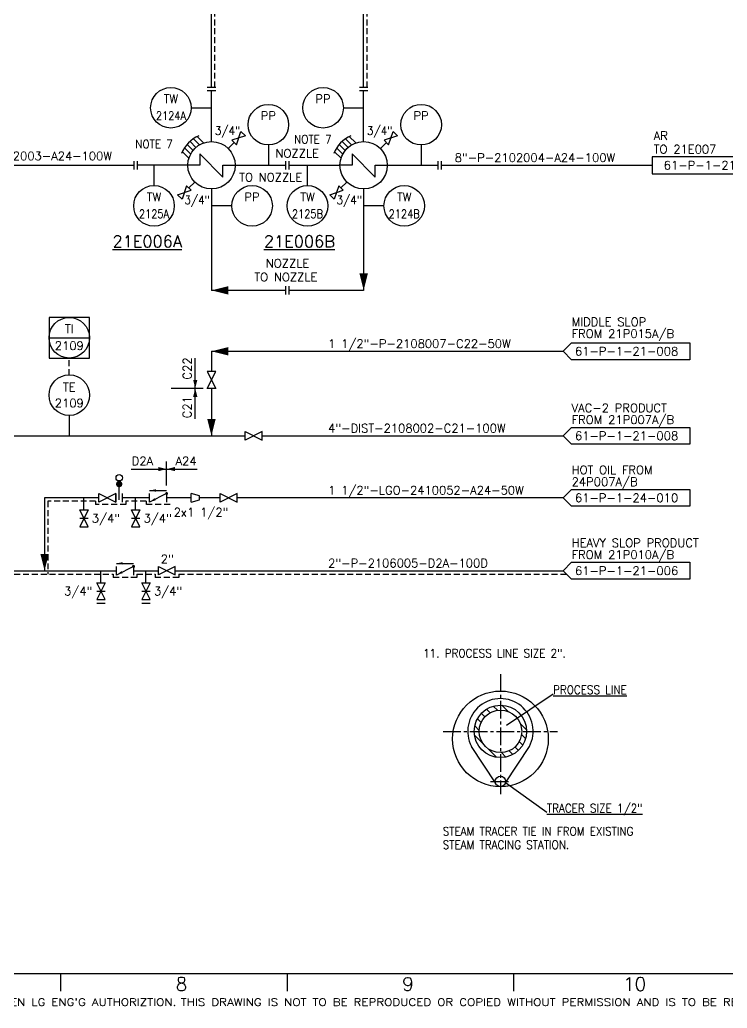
# Model space of a CAD drawing. Header units: millimetres. Extents: x 970 to 1780, y -2028 to -1450.
# Drawn here: x 1426.8 to 1636, y -2027.8 to -1735.5 of the extents above; entities that cross this region are included whole.
import ezdxf
from ezdxf.enums import TextEntityAlignment as Align

# ---------------------------------------------------------------- set-up
doc = ezdxf.new("R2010")
doc.units = ezdxf.units.MM
doc.header["$LTSCALE"] = 7
doc.linetypes.add('CENTER2', pattern=[1.125, 0.75, -0.125, 0.125, -0.125])
doc.linetypes.add('HIDDEN', pattern=[0.375, 0.25, -0.125])
for name, color, linetype in [('2', 2, 'Continuous'), ('3', 3, 'Continuous'), ('DIM', 7, 'Continuous'), ('SEC', 7, 'Continuous'), ('SYM', 7, 'Continuous')]:
    doc.layers.add(name, color=color, linetype=linetype)
doc.styles.add('ROMANS', font='romans')
doc.styles.add('S3', font='SIMPLEX')
doc.styles.get("Standard").update_dxf_attribs({"font": 'simplex.shx'})

# ---------------------------------------------------------------- blocks, each defined once
blk = doc.blocks.new('LB8')
for p, q in [((0, 1.25), (0, -1.25)), ((1, 1.25), (1, -1.25))]:
    blk.add_line(p, q)
blk = doc.blocks.new('W1')
at = {"layer": '2'}
blk.add_lwpolyline([(0, 0, 0, 2.5, 0), (5, 0, 2.5, 2.5, 0)], format="xyseb", dxfattribs=at)
blk = doc.blocks.new('LV1')
for p, q in [((5, 1.25), (0, -1.25)), ((0, 1.25), (5, -1.25)), ((0, -1.25), (0, 1.25)), ((5, -1.25), (5, 1.25))]:
    blk.add_line(p, q)
blk = doc.blocks.new('*X32')
at = {"color": 0}
for p, q in [((734.1, 502.17), (735.98, 504.05)), ((737.3, 502.54), (738.52, 503.76)), ((739.42, 501.83), (740.48, 502.9)), ((741.01, 500.59), (742.04, 501.62)), ((742.14, 498.89), (743.22, 499.98)), ((728.66, 496.72), (730.54, 498.6)), ((742.69, 496.61), (743.98, 497.91)), ((728.94, 494.18), (730.17, 495.41)), ((741.44, 492.54), (744.07, 495.16)), ((729.81, 492.22), (730.87, 493.29)), ((731.08, 490.66), (732.11, 491.69)), ((737.54, 488.64), (740.16, 491.26)), ((732.72, 489.48), (733.81, 490.57)), ((734.79, 488.72), (736.09, 490.02))]:
    blk.add_line(p, q, dxfattribs=at)

msp = doc.modelspace()

# ---------------------------------------------------------------- linework, layer by layer
at = {"linetype": 'HIDDEN'}
for p, q in [((1484.48, -1755.53), (1484.48, -1725.5)), ((1529.48, -1755.53), (1529.48, -1725.5)), ((1441.43, -1840.53), (1441.43, -1835.53)), ((1449.18, -1877.87), (1435.12, -1877.87)), ((1435.12, -1877.87), (1435.12, -1899.43)), ((1449.18, -1877.87), (1449.18, -1878.87)), ((1458.18, -1878.87), (1449.18, -1878.87)), ((1458.18, -1877.87), (1458.18, -1878.87)), ((1464.16, -1877.87), (1458.18, -1877.87)), ((1464.16, -1877.87), (1464.16, -1878.87)), ((1471.22, -1878.87), (1464.16, -1878.87)), ((1396.24, -1899.43), (1454.36, -1899.43)), ((1454.36, -1899.43), (1454.36, -1900.43)), ((1461.42, -1899.43), (1466.78, -1899.43)), ((1461.42, -1899.43), (1461.42, -1900.43)), ((1466.78, -1899.43), (1466.78, -1900.43)), ((1473.78, -1899.43), (1473.78, -1900.43)), ((1473.78, -1899.43), (1588.48, -1899.43)), ((1461.42, -1900.43), (1454.36, -1900.43)), ((1473.78, -1900.43), (1466.78, -1900.43))]:
    msp.add_line(p, q, dxfattribs=at)
for p, q in [((1483.48, -1771.53), (1483.48, -1756.53)), ((1528.48, -1771.53), (1528.48, -1756.53)), ((1490.2, -1771.82), (1488.43, -1773.58)), ((1535.2, -1771.82), (1533.43, -1773.58)), ((1648.76, -1776.03), (1613.76, -1776.03)), ((1613.76, -1776.03), (1613.76, -1781.03)), ((1476.48, -1778.53), (1461.48, -1778.53)), ((1490.48, -1778.53), (1505.48, -1778.53)), ((1506.48, -1778.53), (1521.48, -1778.53)), ((1535.48, -1778.53), (1550.48, -1778.53)), ((1613.76, -1781.03), (1648.76, -1781.03)), ((1476.77, -1785.25), (1478.54, -1783.48)), ((1483.48, -1785.53), (1483.48, -1815.53)), ((1521.77, -1785.25), (1523.54, -1783.48)), ((1528.48, -1785.53), (1528.48, -1815.53)), ((1505.48, -1815.53), (1483.48, -1815.53)), ((1528.48, -1815.53), (1506.48, -1815.53)), ((1435.43, -1829.53), (1447.43, -1829.53)), ((1587.48, -1833.53), (1589.98, -1831.03)), ((1589.98, -1831.03), (1624.98, -1831.03)), ((1624.98, -1831.03), (1624.98, -1836.03)), ((1478.68, -1853.53), (1478.68, -1835.53)), ((1483.48, -1833.53), (1483.48, -1839.53)), ((1483.48, -1833.53), (1587.48, -1833.53)), ((1589.98, -1836.03), (1587.48, -1833.53)), ((1624.98, -1836.03), (1589.98, -1836.03)), ((1480.98, -1844.53), (1471.53, -1844.53)), ((1483.48, -1844.53), (1483.48, -1858.53)), ((1587.48, -1858.53), (1589.98, -1856.03)), ((1589.98, -1861.03), (1587.48, -1858.53)), ((1589.98, -1856.03), (1624.98, -1856.03)), ((1624.98, -1856.03), (1624.98, -1861.03)), ((1624.98, -1861.03), (1589.98, -1861.03)), ((1470.22, -1873.18), (1470.22, -1866.15)), ((1459.69, -1868.37), (1479.22, -1868.37)), ((1455.18, -1875.62), (1450.18, -1878.12)), ((1450.18, -1875.62), (1455.18, -1878.12)), ((1450.18, -1878.12), (1450.18, -1875.62)), ((1455.18, -1878.12), (1455.18, -1875.62)), ((1455.18, -1875.62), (1455.18, -1878.12)), ((1456.18, -1877.5), (1456.18, -1873.75)), ((1457.18, -1878.12), (1457.18, -1875.62)), ((1465.16, -1874.69), (1470.22, -1874.69)), ((1465.16, -1878.14), (1465.16, -1875.61)), ((1470.22, -1875.61), (1465.16, -1878.14)), ((1470.22, -1875.61), (1465.16, -1878.14)), ((1470.22, -1875.61), (1470.22, -1878.14)), ((1477.43, -1878.12), (1477.43, -1875.62)), ((1479.93, -1876.25), (1477.43, -1875.62)), ((1479.93, -1877.5), (1479.93, -1876.25)), ((1486.06, -1878.12), (1486.06, -1875.62)), ((1486.06, -1875.62), (1491.06, -1878.12)), ((1491.06, -1875.62), (1486.06, -1878.12)), ((1491.06, -1878.12), (1491.06, -1875.62)), ((1587.48, -1876.87), (1589.98, -1874.37)), ((1589.98, -1874.37), (1624.98, -1874.37)), ((1624.98, -1874.37), (1624.98, -1879.37)), ((1445.75, -1880.42), (1445.75, -1876.87)), ((1461.05, -1880.42), (1461.05, -1876.87)), ((1477.43, -1878.12), (1479.93, -1877.5)), ((1589.98, -1879.37), (1587.48, -1876.87)), ((1624.98, -1879.37), (1589.98, -1879.37)), ((1447, -1885.42), (1444.5, -1880.42)), ((1447, -1880.42), (1444.5, -1885.42)), ((1444.5, -1880.42), (1447, -1880.42)), ((1462.3, -1885.42), (1459.8, -1880.42)), ((1462.3, -1880.42), (1459.8, -1885.42)), ((1459.8, -1880.42), (1462.3, -1880.42)), ((1444.5, -1882.92), (1447, -1882.92)), ((1459.8, -1882.92), (1462.3, -1882.92)), ((1444.5, -1885.42), (1447, -1885.42)), ((1459.8, -1885.42), (1462.3, -1885.42)), ((1455.36, -1896.24), (1460.42, -1896.24)), ((1587.48, -1898.43), (1589.98, -1895.93)), ((1589.98, -1895.93), (1624.98, -1895.93)), ((1624.98, -1895.93), (1624.98, -1900.93)), ((1450.8, -1901.98), (1450.8, -1898.43)), ((1455.36, -1899.7), (1455.36, -1897.17)), ((1460.42, -1897.17), (1455.36, -1899.7)), ((1460.42, -1897.17), (1455.36, -1899.7)), ((1460.42, -1897.17), (1460.42, -1899.7)), ((1464.1, -1901.98), (1464.1, -1898.43)), ((1472.78, -1897.18), (1467.78, -1899.68)), ((1467.78, -1897.18), (1472.78, -1899.68)), ((1467.78, -1899.68), (1467.78, -1897.18)), ((1472.78, -1899.68), (1472.78, -1897.18)), ((1589.98, -1900.93), (1587.48, -1898.43)), ((1452.05, -1906.98), (1449.55, -1901.98)), ((1452.05, -1901.98), (1449.55, -1906.98)), ((1449.55, -1901.98), (1452.05, -1901.98)), ((1465.35, -1906.98), (1462.85, -1901.98)), ((1465.35, -1901.98), (1462.85, -1906.98)), ((1462.85, -1901.98), (1465.35, -1901.98)), ((1624.98, -1900.93), (1589.98, -1900.93)), ((1449.55, -1904.48), (1452.05, -1904.48)), ((1462.85, -1904.48), (1465.35, -1904.48)), ((1449.55, -1906.98), (1452.05, -1906.98)), ((1449.55, -1907.98), (1452.05, -1907.98)), ((1462.85, -1906.98), (1465.35, -1906.98)), ((1462.85, -1907.98), (1465.35, -1907.98))]:
    msp.add_line(p, q)
at = {"extrusion": (0, 0, -1)}
for p, q in [((1477.48, -1761.53), (1483.48, -1761.53)), ((1522.48, -1761.53), (1528.48, -1761.53)), ((1500.3, -1772.53), (1500.3, -1778.53)), ((1545.48, -1772.53), (1545.48, -1778.53)), ((1466.48, -1784.53), (1466.48, -1778.53)), ((1511.87, -1784.53), (1511.87, -1778.53)), ((1489.48, -1790.53), (1483.48, -1790.53)), ((1534.48, -1790.53), (1528.48, -1790.53)), ((1441.43, -1852.53), (1441.43, -1858.53))]:
    msp.add_line(p, q, dxfattribs=at)
at = {"color": 0}
for p, q in [((1479.93, -1772.5), (1478.12, -1770.69)), ((1481.13, -1771.94), (1479.23, -1770.04)), ((1524.93, -1772.5), (1523.12, -1770.69)), ((1526.13, -1771.94), (1524.23, -1770.04)), ((1477.33, -1775.21), (1475.5, -1773.38)), ((1478.03, -1774.14), (1476.26, -1772.37)), ((1478.9, -1773.24), (1477.13, -1771.47)), ((1522.33, -1775.21), (1520.5, -1773.38)), ((1523.03, -1774.14), (1521.26, -1772.37)), ((1523.9, -1773.24), (1522.13, -1771.47)), ((1476.8, -1776.45), (1474.87, -1774.52)), ((1521.8, -1776.45), (1519.87, -1774.52))]:
    msp.add_line(p, q, dxfattribs=at)
at = {"color": 6}
msp.add_line((1774.82, -2017.66), (969.82, -2017.66), dxfattribs=at)
msp.add_lwpolyline([(1435.43, -1823.53), (1435.43, -1835.53), (1447.43, -1835.53), (1447.43, -1823.53)], close=True)
for points, const_width in [([(1455.72, -1872.81, -1), (1456.65, -1872.81, -1)], 0.938), ([(1470.44, -1875.61, -1), (1469.99, -1875.61, -1)], 0.43), ([(1460.65, -1897.17, -1), (1460.19, -1897.17, -1)], 0.43)]:
    msp.add_lwpolyline(points, format="xyb", close=True, dxfattribs=dict(const_width=const_width))
for centre, radius in [((1471.48, -1761.53), 6), ((1516.48, -1761.53), 6), ((1500.3, -1766.53), 6), ((1545.48, -1766.53), 6), ((1466.48, -1790.53), 6), ((1495.48, -1790.53), 6), ((1511.87, -1790.53), 6), ((1540.48, -1790.53), 6), ((1441.43, -1829.53), 6), ((1441.43, -1846.5), 6), ((1456.18, -1870.94), 0.937)]:
    msp.add_circle(centre, radius)
for centre in [(1483.48, -1778.53), (1528.48, -1778.53)]:
    msp.add_arc(centre, 9.5, 113.4055, 158.2736)
for points in [[(1467.05, -1874.34), (1465.16, -1874.69), (1467.05, -1875.06)], [(1466.68, -1876.95), (1465.16, -1878.14), (1467.01, -1877.59)], [(1457.26, -1895.9), (1455.36, -1896.24), (1457.26, -1896.62)], [(1456.88, -1898.51), (1455.36, -1899.7), (1457.21, -1899.15)]]:
    msp.add_solid(points)
at = {"layer": '2'}
for p, q in [((1486.88, -1782.05), (1480.07, -1775.12)), ((1531.88, -1782.05), (1525.07, -1775.12)), ((1480.07, -1778.53), (1476.48, -1778.53)), ((1486.88, -1778.53), (1490.48, -1778.53)), ((1525.07, -1778.53), (1521.48, -1778.53)), ((1531.88, -1778.53), (1535.48, -1778.53))]:
    msp.add_line(p, q, dxfattribs=at)
at = {"layer": '2', "linetype": 'Continuous'}
for p, q in [((1480.07, -1775.12), (1480.07, -1778.53)), ((1525.07, -1775.12), (1525.07, -1778.53)), ((1486.88, -1782.05), (1486.88, -1778.53)), ((1531.88, -1782.05), (1531.88, -1778.53))]:
    msp.add_line(p, q, dxfattribs=at)
at = {"layer": '2'}
for centre in [(1483.48, -1778.53), (1528.48, -1778.53)]:
    msp.add_circle(centre, 7, dxfattribs=at)
at = {"layer": '3'}
for p, q in [((1483.48, -1755.53), (1483.48, -1725.5)), ((1528.48, -1755.53), (1528.48, -1725.5)), ((1405.48, -1778.53), (1460.48, -1778.53)), ((1551.48, -1778.53), (1613.76, -1778.53)), ((1382.48, -1858.53), (1493.48, -1858.53)), ((1498.48, -1858.53), (1587.48, -1858.53)), ((1450.18, -1876.87), (1434.12, -1876.87)), ((1434.12, -1876.87), (1434.12, -1898.43)), ((1465.16, -1876.87), (1457.18, -1876.87)), ((1477.43, -1876.87), (1470.22, -1876.87)), ((1486.06, -1876.87), (1479.93, -1876.87)), ((1587.48, -1876.87), (1491.06, -1876.87)), ((1397.24, -1898.43), (1455.36, -1898.43)), ((1460.42, -1898.43), (1467.78, -1898.43)), ((1472.78, -1898.43), (1587.48, -1898.43))]:
    msp.add_line(p, q, dxfattribs=at)
at = {"layer": 'DIM', "color": 7}
for p, q in [((1438.82, -2017.66), (1438.82, -2022.76)), ((1505.82, -2017.66), (1505.82, -2022.76)), ((1572.82, -2017.66), (1572.82, -2022.76))]:
    msp.add_line(p, q, dxfattribs=at)
at = {"layer": 'SEC', "linetype": 'CENTER2'}
for p, q in [((1568.94, -1929), (1568.94, -1964.54)), ((1552.01, -1945.92), (1585.86, -1945.92)), ((1566.03, -1960.74), (1571.84, -1960.74))]:
    msp.add_line(p, q, dxfattribs=at)
at = {"layer": 'SEC'}
for p, q in [((1584.5, -1934.88), (1570.71, -1944.17)), ((1567.43, -1961.17), (1560.37, -1950.43)), ((1570.44, -1961.17), (1577.5, -1950.43)), ((1582.68, -1969.9), (1570.44, -1961.17))]:
    msp.add_line(p, q, dxfattribs=at)
for centre, radius in [((1568.94, -1948.15), 14.15), ((1568.94, -1945.92), 7.75), ((1568.94, -1945.92), 6.3), ((1568.94, -1960.74), 1.56)]:
    msp.add_circle(centre, radius, dxfattribs=at)
msp.add_arc((1568.94, -1945.92), 9.68, 332.2773, 207.7227, dxfattribs=at)
at = {"layer": 'SYM'}
for p, q in [((1493.52, -1769.83), (1489.54, -1771.15)), ((1489.54, -1771.15), (1490.87, -1772.48)), ((1490.87, -1772.48), (1492.19, -1768.5)), ((1492.19, -1768.5), (1493.52, -1769.83)), ((1538.52, -1769.83), (1534.54, -1771.15)), ((1534.54, -1771.15), (1535.87, -1772.48)), ((1535.87, -1772.48), (1537.19, -1768.5)), ((1537.19, -1768.5), (1538.52, -1769.83)), ((1476.1, -1784.59), (1474.78, -1788.56)), ((1477.43, -1785.91), (1476.1, -1784.59)), ((1521.1, -1784.59), (1519.78, -1788.56)), ((1522.43, -1785.91), (1521.1, -1784.59)), ((1473.45, -1787.24), (1477.43, -1785.91)), ((1474.78, -1788.56), (1473.45, -1787.24)), ((1518.45, -1787.24), (1522.43, -1785.91)), ((1519.78, -1788.56), (1518.45, -1787.24))]:
    msp.add_line(p, q, dxfattribs=at)

# ---------------------------------------------------------------- block references
at = {"xscale": -1}
for p, rotation in [((1483.48, -1756.53), 270), ((1528.48, -1756.53), 270), ((1505.48, -1778.53), 180), ((1550.48, -1778.53), 180), ((1505.48, -1815.53), 180)]:
    msp.add_blockref('LB8', p, dxfattribs=dict(at, rotation=rotation))
msp.add_blockref('LB8', (1461.48, -1778.53), dxfattribs=at)
at = {"rotation": 90}
for name, p in [('W1', (1528.48, -1815.53)), ('LV1', (1483.48, -1844.53)), ('W1', (1483.48, -1858.53)), ('W1', (1434.12, -1898.43))]:
    msp.add_blockref(name, p, dxfattribs=at)
for name, p in [('W1', (1483.48, -1833.53)), ('LV1', (1493.48, -1858.53))]:
    msp.add_blockref(name, p)
at = {"xscale": 0.5, "yscale": 0.5, "zscale": 0.5}
for p, rotation in [((1478.68, -1844.53), 90), ((1478.68, -1844.53), 270), ((1470.22, -1868.37), 180)]:
    msp.add_blockref('W1', p, dxfattribs=dict(at, rotation=rotation))
msp.add_blockref('W1', (1470.22, -1868.37), dxfattribs=at)
at = {"layer": '3'}
msp.add_blockref('W1', (1483.48, -1815.53), dxfattribs=at)
at = {"layer": 'SEC', "xscale": -1}
msp.add_blockref('*X32', (2305.33, -2442.23), dxfattribs=at)

# ---------------------------------------------------------------- texts
for s, p in [('TW', (1471.48, -1758.89)), ('PP', (1516.48, -1758.89)), ('PP', (1500.3, -1763.89)), ('PP', (1545.48, -1763.89)), ('NOZZLE', (1508.85, -1775.03)), ('61-P-1-21-004', (1632.51, -1778.53)), ('TO NOZZLE', (1500.99, -1782.08)), ('TW', (1466.48, -1787.89)), ('PP', (1495.48, -1787.89)), ('TW', (1511.87, -1787.89)), ('TW', (1540.48, -1787.89)), ('NOZZLE', (1505.98, -1807.53)), ('TO NOZZLE', (1505.48, -1811.58)), ('TI', (1441.43, -1826.89)), ('2109', (1441.43, -1831.89)), ('61-P-1-21-008', (1606.23, -1833.53)), ('TE', (1441.43, -1844.14)), ('2109', (1441.43, -1848.85)), ('61-P-1-21-008', (1606.23, -1858.53)), ('61-P-1-24-010', (1606.23, -1876.87)), ('61-P-1-21-006', (1606.23, -1898.43))]:
    msp.add_text(s, height=2.5).set_placement(p, align=Align.MIDDLE)
at = {"width": 0.85}
for s, p in [('2124A', (1471.48, -1763.89)), ('2125A', (1466.48, -1792.89)), ('2125B', (1511.87, -1792.89)), ('2124B', (1540.48, -1792.89))]:
    msp.add_text(s, height=2.5, dxfattribs=at).set_placement(p, align=Align.MIDDLE)
at = {"width": 0.9}
for s, p in [('3/4"', (1484.48, -1769.53)), ('3/4"', (1529.48, -1769.53)), ('NOTE 7', (1460.94, -1773.52)), ('NOTE 7', (1507.91, -1772.09)), ('3/4"', (1475.48, -1790.03)), ('3/4"', (1520.48, -1790.03)), ('STEAM TRACER TIE IN FROM EXISTING', (1551.87, -1976.73)), ('STEAM TRACING STATION.', (1551.87, -1980.72))]:
    msp.add_text(s, height=2.5, dxfattribs=at).set_placement(p)
for s, p in [('AR', (1614.26, -1771.03)), ('TO 21E007', (1614.26, -1775.03)), ('8"-P-2102003-A24-100W', (1406.61, -1777.03)), ('8"-P-2102004-A24-100W', (1555.41, -1777.53)), ('MIDDLE SLOP', (1589.98, -1826.08)), ('FROM 21P015A/B', (1589.98, -1829.58)), ('1 1/2"-P-2108007-C22-50W', (1517.98, -1832.53)), ('VAC-2 PRODUCT', (1589.98, -1851.53)), ('FROM 21P007A/B', (1589.98, -1855.03)), ('4"-DIST-2108002-C21-100W', (1517.98, -1857.53)), ('D2A', (1459.89, -1867.22)), ('A24', (1472.85, -1867.24)), ('HOT OIL FROM', (1589.98, -1869.87)), ('24P007A/B', (1589.98, -1873.37)), ('1 1/2"-LGO-2410052-A24-50W', (1517.98, -1875.87)), ('2x1 1/2"', (1472.29, -1882.37)), ('3/4"', (1448.1, -1884.16)), ('3/4"', (1463.4, -1884.16)), ('HEAVY SLOP PRODUCT', (1589.98, -1891.43)), ('FROM 21P010A/B', (1589.98, -1894.93)), ('2"-P-2106005-D2A-100D', (1517.98, -1897.43)), ('3/4"', (1439.91, -1905.72)), ('3/4"', (1466.46, -1905.72))]:
    msp.add_text(s, height=2.5).set_placement(p)
for s, p in [('C22', (1477.55, -1841.9)), ('C21', (1477.53, -1853.33))]:
    msp.add_text(s, height=2.5, rotation=90).set_placement(p)
at = {"color": 7}
msp.add_text('2"', height=2.5, dxfattribs=at).set_placement((1468.49, -1896.18))
at = {"color": 7, "width": 0.9}
for s, p in [('11. PROCESS LINE SIZE 2".', (1546.09, -1924.09)), ('%%UPROCESS LINE', (1584.5, -1934.88)), ('%%UTRACER SIZE 1/2"', (1582.68, -1969.9))]:
    msp.add_text(s, height=2.5, dxfattribs=at).set_placement(p)
at = {"style": 'ROMANS'}
for s, width, p, p2 in [("THIS DRAWING IS THE PROPERTY OF LG ENGINEERING CO., LTD.(LG ENG'G) IT CONTAINS INFORMATIONS REGARDED AS CONFIDENTAL BY LG ENG'G. THIS DRAWING AND THE INFORMATION THEREON IS NOT TO BE USED OR DISCLOSED TO OTHERS EXCEPT WITH WRITTEN LG ENG'G AUTHORIZTION. ", 1.023447, (969.74, -2027.05), (1474.82, -2027.05)), ("THIS DRAWING IS NOT TO BE REPRODUCED OR COPIED WITHOUT PERMISSION AND IS TO BE RETRUNED TO LG ENG'G WITH ANY COPIES (PARTIAL OR COMPLETE) ON DEMAND.", 1.026272, (1474.37, -2027.07), (1775.32, -2027.07))]:
    msp.add_text(s, height=2.16, dxfattribs=dict(at, width=width)).set_placement(p, p2, align=Align.FIT)
at = {"layer": '2'}
for s, p in [('%%U21E006A', (1464.48, -1801.03)), ('%%U21E006B', (1509.48, -1801.03))]:
    msp.add_text(s, height=3.5, dxfattribs=at).set_placement(p, align=Align.MIDDLE)
at = {"layer": 'DIM', "color": 2, "style": 'S3'}
for s, p in [('8', (1474.61, -2020.66)), ('9', (1541.61, -2020.66)), ('10', (1608.61, -2020.66))]:
    msp.add_text(s, height=4, dxfattribs=at).set_placement(p, align=Align.MIDDLE)

doc.saveas('drawing.dxf')
